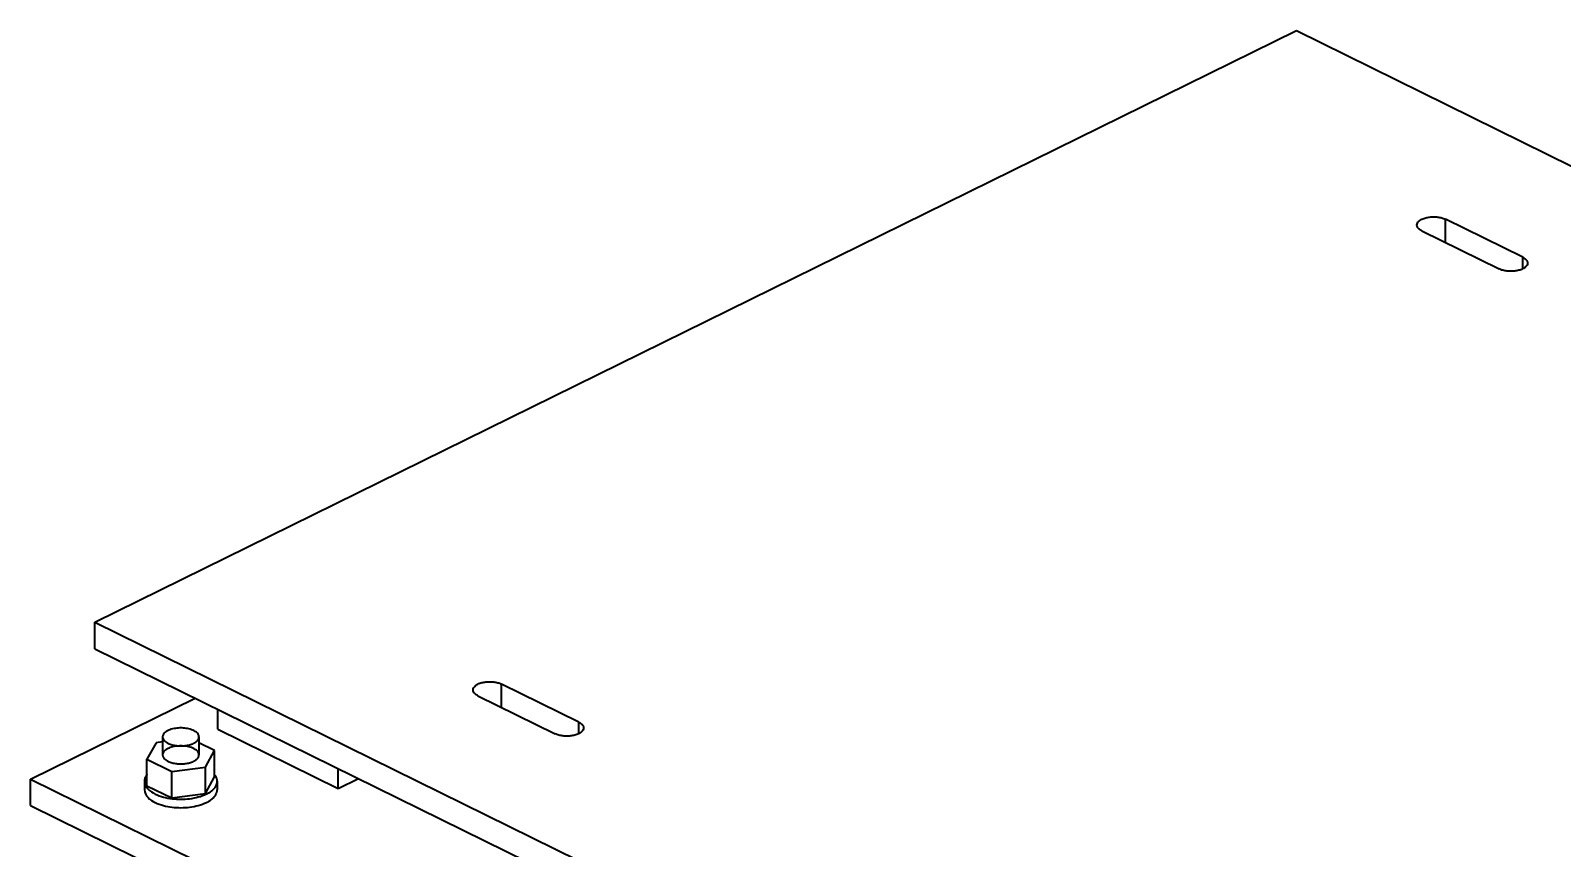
# Model space of a CAD drawing. Header units: millimetres. Extents: x 2065 to 7684, y -1428 to 511.
# Drawn here: x 3287.5 to 3539.9, y 375.8 to 510.5 of the extents above; entities that cross this region are included whole.
import ezdxf

# ---------------------------------------------------------------- set-up
doc = ezdxf.new("R2010")
doc.units = ezdxf.units.MM
doc.layers.add('2D-VISIBLE', color=7, linetype='Continuous', lineweight=35)

msp = doc.modelspace()

# ---------------------------------------------------------------- linework, layer by layer
at = {"layer": '2D-VISIBLE'}
for p, q in [((3298.12, 413.04), (3496.11, 510.52)), ((3496.11, 510.52), (3687.03, 416.52)), ((3516.79, 477.53), (3529.52, 471.27)), ((3533.41, 473.18), (3520.68, 479.45)), ((3520.68, 475.62), (3520.68, 479.45)), ((3533.41, 471.27), (3533.41, 473.18)), ((3298.12, 408.69), (3298.12, 413.04)), ((3298.12, 413.04), (3489.04, 319.04)), ((3298.12, 408.69), (3489.04, 314.68)), ((3377.85, 396.59), (3365.12, 402.85)), ((3365.12, 399.02), (3365.12, 402.85)), ((3287.51, 387.19), (3314.65, 400.55)), ((3361.23, 400.94), (3373.96, 394.67)), ((3318.38, 395.42), (3318.38, 398.71)), ((3377.85, 394.67), (3377.85, 396.59)), ((3309.26, 394.15), (3309.26, 391.19)), ((3315.26, 394.15), (3315.26, 391.19)), ((3318.38, 395.42), (3338.18, 385.67)), ((3308.18, 393.2), (3306.68, 390.46)), ((3309.26, 393.34), (3308.18, 393.2)), ((3317.84, 391.93), (3315.26, 393.2)), ((3316.34, 389.18), (3317.84, 391.93)), ((3317.84, 387.58), (3317.84, 391.93)), ((3306.68, 386.1), (3306.68, 390.46)), ((3306.68, 390.46), (3310.77, 388.45)), ((3310.77, 388.45), (3316.34, 389.18)), ((3316.34, 384.83), (3316.34, 389.18)), ((3338.18, 385.67), (3338.18, 388.96)), ((3287.51, 382.84), (3287.51, 387.19)), ((3287.51, 387.19), (3570.36, 247.93)), ((3306.26, 386.84), (3306.26, 385.45)), ((3310.77, 384.09), (3310.77, 388.45)), ((3316.34, 384.83), (3317.84, 387.58)), ((3318.26, 386.84), (3318.26, 385.45)), ((3338.18, 385.67), (3341.52, 387.32)), ((3306.68, 386.1), (3310.77, 384.09)), ((3310.77, 384.09), (3316.34, 384.83)), ((3287.51, 382.84), (3570.36, 243.57))]:
    msp.add_line(p, q, dxfattribs=at)
for points in [[(3515.99, 478.49), (3516.01, 478.66), (3516.06, 478.81), (3516.15, 478.95), (3516.26, 479.08), (3516.38, 479.19), (3516.52, 479.29), (3516.66, 479.38), (3516.8, 479.45), (3516.96, 479.52), (3517.11, 479.58), (3517.27, 479.64), (3517.43, 479.68), (3517.59, 479.72), (3517.75, 479.76), (3517.92, 479.78), (3518.08, 479.81), (3518.25, 479.82), (3518.41, 479.84), (3518.58, 479.84), (3518.74, 479.85), (3518.91, 479.84), (3519.08, 479.84), (3519.24, 479.82), (3519.41, 479.8), (3519.57, 479.78), (3519.73, 479.75), (3519.9, 479.72), (3520.06, 479.68), (3520.22, 479.63), (3520.38, 479.58), (3520.53, 479.52), (3520.68, 479.45)], [(3516.79, 477.53), (3516.76, 477.55), (3516.72, 477.57), (3516.68, 477.59), (3516.65, 477.61), (3516.61, 477.63), (3516.58, 477.65), (3516.54, 477.68), (3516.51, 477.7), (3516.47, 477.72), (3516.44, 477.75), (3516.41, 477.77), (3516.38, 477.8), (3516.34, 477.82), (3516.31, 477.85), (3516.28, 477.88), (3516.25, 477.91), (3516.23, 477.94), (3516.2, 477.97), (3516.17, 478), (3516.15, 478.03), (3516.12, 478.07), (3516.1, 478.1), (3516.08, 478.14), (3516.06, 478.17), (3516.05, 478.21), (3516.03, 478.25), (3516.02, 478.29), (3516.01, 478.33), (3516, 478.37), (3515.99, 478.41), (3515.99, 478.45), (3515.99, 478.49)], [(3534.21, 472.22), (3534.19, 472.06), (3534.14, 471.9), (3534.05, 471.76), (3533.94, 471.64), (3533.82, 471.52), (3533.69, 471.43), (3533.54, 471.34), (3533.4, 471.26), (3533.25, 471.19), (3533.09, 471.13), (3532.93, 471.08), (3532.77, 471.03), (3532.61, 470.99), (3532.45, 470.96), (3532.29, 470.93), (3532.12, 470.91), (3531.96, 470.89), (3531.79, 470.88), (3531.62, 470.87), (3531.46, 470.87), (3531.29, 470.87), (3531.13, 470.88), (3530.96, 470.89), (3530.79, 470.91), (3530.63, 470.93), (3530.47, 470.96), (3530.3, 471), (3530.14, 471.04), (3529.98, 471.08), (3529.83, 471.14), (3529.67, 471.2), (3529.52, 471.27)], [(3533.41, 473.18), (3533.45, 473.16), (3533.48, 473.14), (3533.52, 473.12), (3533.55, 473.1), (3533.59, 473.08), (3533.62, 473.06), (3533.66, 473.04), (3533.69, 473.02), (3533.73, 472.99), (3533.76, 472.97), (3533.79, 472.94), (3533.83, 472.92), (3533.86, 472.89), (3533.89, 472.86), (3533.92, 472.84), (3533.95, 472.81), (3533.97, 472.78), (3534, 472.75), (3534.03, 472.71), (3534.05, 472.68), (3534.08, 472.65), (3534.1, 472.61), (3534.12, 472.58), (3534.14, 472.54), (3534.16, 472.5), (3534.17, 472.47), (3534.18, 472.43), (3534.19, 472.39), (3534.2, 472.35), (3534.21, 472.31), (3534.21, 472.27), (3534.21, 472.22)], [(3360.42, 401.9), (3360.44, 402.06), (3360.5, 402.22), (3360.59, 402.36), (3360.7, 402.48), (3360.82, 402.6), (3360.95, 402.7), (3361.09, 402.78), (3361.24, 402.86), (3361.39, 402.93), (3361.55, 402.99), (3361.7, 403.04), (3361.86, 403.09), (3362.03, 403.13), (3362.19, 403.16), (3362.35, 403.19), (3362.52, 403.21), (3362.68, 403.23), (3362.85, 403.24), (3363.01, 403.25), (3363.18, 403.25), (3363.35, 403.25), (3363.51, 403.24), (3363.68, 403.23), (3363.84, 403.21), (3364.01, 403.19), (3364.17, 403.16), (3364.33, 403.12), (3364.49, 403.08), (3364.65, 403.04), (3364.81, 402.98), (3364.97, 402.92), (3365.12, 402.85)], [(3361.23, 400.94), (3361.19, 400.96), (3361.16, 400.98), (3361.12, 401), (3361.08, 401.02), (3361.05, 401.04), (3361.01, 401.06), (3360.98, 401.08), (3360.94, 401.1), (3360.91, 401.13), (3360.88, 401.15), (3360.84, 401.18), (3360.81, 401.2), (3360.78, 401.23), (3360.75, 401.26), (3360.72, 401.29), (3360.69, 401.31), (3360.66, 401.34), (3360.64, 401.37), (3360.61, 401.41), (3360.58, 401.44), (3360.56, 401.47), (3360.54, 401.51), (3360.52, 401.54), (3360.5, 401.58), (3360.48, 401.62), (3360.47, 401.66), (3360.45, 401.69), (3360.44, 401.73), (3360.43, 401.77), (3360.43, 401.82), (3360.42, 401.86), (3360.42, 401.9)], [(3377.85, 396.59), (3377.88, 396.57), (3377.92, 396.55), (3377.95, 396.53), (3377.99, 396.51), (3378.03, 396.49), (3378.06, 396.47), (3378.1, 396.45), (3378.13, 396.42), (3378.16, 396.4), (3378.2, 396.38), (3378.23, 396.35), (3378.26, 396.32), (3378.29, 396.3), (3378.32, 396.27), (3378.35, 396.24), (3378.38, 396.21), (3378.41, 396.18), (3378.44, 396.15), (3378.46, 396.12), (3378.49, 396.09), (3378.51, 396.05), (3378.53, 396.02), (3378.56, 395.98), (3378.57, 395.95), (3378.59, 395.91), (3378.61, 395.87), (3378.62, 395.83), (3378.63, 395.79), (3378.64, 395.75), (3378.65, 395.71), (3378.65, 395.67), (3378.65, 395.63)], [(3315.26, 394.15), (3315.23, 394.37), (3315.13, 394.58), (3315, 394.76), (3314.83, 394.91), (3314.65, 395.05), (3314.45, 395.16), (3314.25, 395.26), (3314.04, 395.34), (3313.82, 395.41), (3313.61, 395.47), (3313.39, 395.52), (3313.16, 395.56), (3312.94, 395.59), (3312.71, 395.61), (3312.49, 395.62), (3312.26, 395.63), (3312.04, 395.62), (3311.81, 395.61), (3311.58, 395.59), (3311.36, 395.56), (3311.14, 395.52), (3310.92, 395.47), (3310.7, 395.41), (3310.48, 395.34), (3310.27, 395.26), (3310.07, 395.16), (3309.87, 395.05), (3309.69, 394.91), (3309.53, 394.76), (3309.39, 394.58), (3309.3, 394.37), (3309.26, 394.15)], [(3309.26, 394.15), (3309.28, 393.97), (3309.35, 393.8), (3309.44, 393.65), (3309.56, 393.51), (3309.69, 393.39), (3309.84, 393.28), (3309.99, 393.18), (3310.15, 393.1), (3310.32, 393.03), (3310.49, 392.96), (3310.66, 392.9), (3310.83, 392.85), (3311.01, 392.81), (3311.19, 392.77), (3311.37, 392.74), (3311.55, 392.72), (3311.73, 392.7), (3311.91, 392.68), (3312.09, 392.68), (3312.27, 392.67), (3312.45, 392.68), (3312.63, 392.68), (3312.81, 392.7), (3312.99, 392.72), (3313.17, 392.74), (3313.35, 392.77), (3313.53, 392.81), (3313.7, 392.86), (3313.88, 392.91), (3314.05, 392.96), (3314.22, 393.03), (3314.38, 393.11)], [(3314.38, 393.11), (3314.42, 393.13), (3314.46, 393.15), (3314.5, 393.17), (3314.54, 393.19), (3314.58, 393.21), (3314.62, 393.24), (3314.66, 393.26), (3314.69, 393.29), (3314.73, 393.31), (3314.77, 393.34), (3314.8, 393.37), (3314.84, 393.39), (3314.87, 393.42), (3314.9, 393.45), (3314.94, 393.48), (3314.97, 393.51), (3315, 393.55), (3315.03, 393.58), (3315.06, 393.62), (3315.08, 393.65), (3315.11, 393.69), (3315.13, 393.73), (3315.16, 393.76), (3315.18, 393.8), (3315.2, 393.85), (3315.21, 393.89), (3315.23, 393.93), (3315.24, 393.97), (3315.25, 394.02), (3315.26, 394.06), (3315.26, 394.11), (3315.26, 394.15)], [(3378.65, 395.63), (3378.63, 395.47), (3378.57, 395.31), (3378.49, 395.17), (3378.38, 395.04), (3378.26, 394.93), (3378.12, 394.83), (3377.98, 394.74), (3377.83, 394.67), (3377.68, 394.6), (3377.53, 394.54), (3377.37, 394.49), (3377.21, 394.44), (3377.05, 394.4), (3376.89, 394.37), (3376.72, 394.34), (3376.56, 394.32), (3376.39, 394.3), (3376.23, 394.29), (3376.06, 394.28), (3375.89, 394.28), (3375.73, 394.28), (3375.56, 394.29), (3375.4, 394.3), (3375.23, 394.32), (3375.07, 394.34), (3374.9, 394.37), (3374.74, 394.4), (3374.58, 394.44), (3374.42, 394.49), (3374.26, 394.54), (3374.11, 394.6), (3373.96, 394.67)], [(3315.26, 391.19), (3315.23, 391.41), (3315.13, 391.62), (3315, 391.8), (3314.83, 391.95), (3314.65, 392.09), (3314.45, 392.2), (3314.25, 392.3), (3314.04, 392.38), (3313.82, 392.45), (3313.61, 392.51), (3313.39, 392.56), (3313.16, 392.6), (3312.94, 392.63), (3312.71, 392.65), (3312.49, 392.66), (3312.26, 392.67), (3312.04, 392.66), (3311.81, 392.65), (3311.58, 392.63), (3311.36, 392.6), (3311.14, 392.56), (3310.92, 392.51), (3310.7, 392.45), (3310.48, 392.38), (3310.27, 392.3), (3310.07, 392.2), (3309.87, 392.09), (3309.69, 391.95), (3309.53, 391.8), (3309.39, 391.62), (3309.3, 391.41), (3309.26, 391.19)], [(3309.26, 391.19), (3309.28, 391.01), (3309.35, 390.84), (3309.44, 390.69), (3309.56, 390.55), (3309.69, 390.43), (3309.84, 390.32), (3309.99, 390.22), (3310.15, 390.14), (3310.32, 390.07), (3310.49, 390), (3310.66, 389.94), (3310.83, 389.89), (3311.01, 389.85), (3311.19, 389.81), (3311.37, 389.78), (3311.55, 389.76), (3311.73, 389.74), (3311.91, 389.72), (3312.09, 389.72), (3312.27, 389.71), (3312.45, 389.72), (3312.63, 389.73), (3312.81, 389.74), (3312.99, 389.76), (3313.17, 389.78), (3313.35, 389.81), (3313.53, 389.85), (3313.7, 389.9), (3313.88, 389.95), (3314.05, 390.01), (3314.22, 390.07), (3314.38, 390.15)], [(3314.38, 390.15), (3314.42, 390.17), (3314.46, 390.19), (3314.5, 390.21), (3314.54, 390.23), (3314.58, 390.25), (3314.62, 390.28), (3314.66, 390.3), (3314.69, 390.33), (3314.73, 390.35), (3314.77, 390.38), (3314.8, 390.41), (3314.84, 390.43), (3314.87, 390.46), (3314.9, 390.49), (3314.94, 390.52), (3314.97, 390.56), (3315, 390.59), (3315.03, 390.62), (3315.06, 390.66), (3315.08, 390.69), (3315.11, 390.73), (3315.13, 390.77), (3315.16, 390.81), (3315.18, 390.85), (3315.2, 390.89), (3315.21, 390.93), (3315.23, 390.97), (3315.24, 391.01), (3315.25, 391.06), (3315.26, 391.1), (3315.26, 391.15), (3315.26, 391.19)], [(3306.68, 387.93), (3306.66, 387.9), (3306.64, 387.87), (3306.62, 387.84), (3306.59, 387.81), (3306.57, 387.78), (3306.55, 387.75), (3306.53, 387.72), (3306.51, 387.69), (3306.49, 387.65), (3306.48, 387.62), (3306.46, 387.59), (3306.44, 387.56), (3306.42, 387.52), (3306.41, 387.49), (3306.39, 387.45), (3306.38, 387.42), (3306.36, 387.39), (3306.35, 387.35), (3306.34, 387.32), (3306.33, 387.28), (3306.32, 387.24), (3306.31, 387.21), (3306.3, 387.17), (3306.29, 387.14), (3306.28, 387.1), (3306.28, 387.06), (3306.27, 387.03), (3306.27, 386.99), (3306.27, 386.95), (3306.26, 386.91), (3306.26, 386.88), (3306.26, 386.84)], [(3306.26, 386.84), (3306.31, 386.48), (3306.43, 386.14), (3306.62, 385.83), (3306.86, 385.56), (3307.12, 385.31), (3307.42, 385.1), (3307.72, 384.91), (3308.04, 384.74), (3308.38, 384.59), (3308.71, 384.46), (3309.06, 384.34), (3309.41, 384.24), (3309.76, 384.15), (3310.11, 384.08), (3310.47, 384.02), (3310.83, 383.97), (3311.19, 383.93), (3311.55, 383.91), (3311.91, 383.89), (3312.28, 383.89), (3312.64, 383.89), (3313, 383.91), (3313.36, 383.94), (3313.72, 383.97), (3314.08, 384.02), (3314.44, 384.09), (3314.79, 384.16), (3315.15, 384.25), (3315.49, 384.35), (3315.84, 384.47), (3316.17, 384.6), (3316.5, 384.75)], [(3316.5, 384.75), (3316.58, 384.79), (3316.66, 384.83), (3316.74, 384.88), (3316.82, 384.92), (3316.9, 384.96), (3316.97, 385.01), (3317.05, 385.06), (3317.13, 385.11), (3317.2, 385.16), (3317.27, 385.21), (3317.34, 385.27), (3317.41, 385.32), (3317.48, 385.38), (3317.55, 385.44), (3317.61, 385.5), (3317.68, 385.57), (3317.74, 385.63), (3317.8, 385.7), (3317.85, 385.77), (3317.91, 385.84), (3317.96, 385.91), (3318.01, 385.99), (3318.05, 386.07), (3318.09, 386.15), (3318.13, 386.23), (3318.17, 386.31), (3318.19, 386.4), (3318.22, 386.48), (3318.24, 386.57), (3318.25, 386.66), (3318.26, 386.75), (3318.26, 386.84)], [(3318.26, 386.84), (3318.26, 386.88), (3318.26, 386.91), (3318.26, 386.95), (3318.25, 386.99), (3318.25, 387.03), (3318.24, 387.06), (3318.24, 387.1), (3318.23, 387.14), (3318.22, 387.17), (3318.21, 387.21), (3318.2, 387.24), (3318.19, 387.28), (3318.18, 387.32), (3318.17, 387.35), (3318.16, 387.39), (3318.14, 387.42), (3318.13, 387.45), (3318.11, 387.49), (3318.1, 387.52), (3318.08, 387.56), (3318.07, 387.59), (3318.05, 387.62), (3318.03, 387.65), (3318.01, 387.69), (3317.99, 387.72), (3317.97, 387.75), (3317.95, 387.78), (3317.93, 387.81), (3317.91, 387.84), (3317.88, 387.87), (3317.86, 387.9), (3317.84, 387.93)], [(3306.26, 385.45), (3306.31, 385.09), (3306.43, 384.75), (3306.62, 384.44), (3306.86, 384.16), (3307.12, 383.92), (3307.42, 383.7), (3307.72, 383.51), (3308.04, 383.35), (3308.38, 383.2), (3308.71, 383.06), (3309.06, 382.95), (3309.41, 382.85), (3309.76, 382.76), (3310.11, 382.69), (3310.47, 382.63), (3310.83, 382.58), (3311.19, 382.54), (3311.55, 382.51), (3311.91, 382.5), (3312.28, 382.49), (3312.64, 382.5), (3313, 382.52), (3313.36, 382.54), (3313.72, 382.58), (3314.08, 382.63), (3314.44, 382.69), (3314.79, 382.77), (3315.15, 382.86), (3315.49, 382.96), (3315.84, 383.07), (3316.17, 383.21), (3316.5, 383.36)], [(3316.5, 383.36), (3316.58, 383.4), (3316.66, 383.44), (3316.74, 383.48), (3316.82, 383.53), (3316.9, 383.57), (3316.97, 383.62), (3317.05, 383.67), (3317.13, 383.72), (3317.2, 383.77), (3317.27, 383.82), (3317.34, 383.88), (3317.41, 383.93), (3317.48, 383.99), (3317.55, 384.05), (3317.61, 384.11), (3317.68, 384.17), (3317.74, 384.24), (3317.8, 384.31), (3317.85, 384.38), (3317.91, 384.45), (3317.96, 384.52), (3318.01, 384.6), (3318.05, 384.68), (3318.09, 384.75), (3318.13, 384.84), (3318.17, 384.92), (3318.19, 385), (3318.22, 385.09), (3318.24, 385.18), (3318.25, 385.27), (3318.26, 385.36), (3318.26, 385.45)]]:
    msp.add_lwpolyline(points, dxfattribs=at)

doc.saveas('drawing.dxf')
